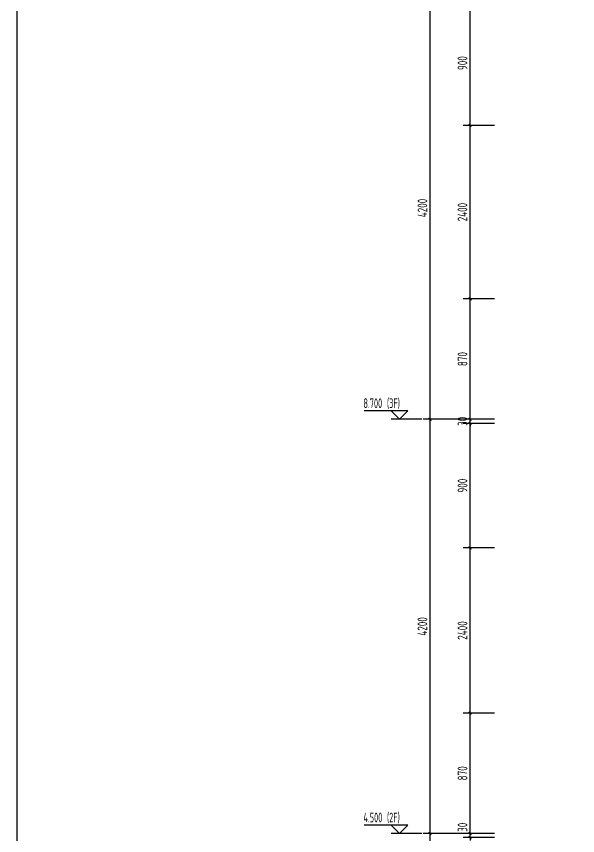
# Model space of a CAD drawing. Extents: x 198753 to 882193, y -399300 to 132460.
# Drawn here: x 354910 to 358971, y -201084 to -195162 of the extents above; entities that cross this region are included whole.
import ezdxf

# ---------------------------------------------------------------- set-up
doc = ezdxf.new("R2010")
doc.units = 0
doc.header["$LTSCALE"] = 1000
doc.header["$MEASUREMENT"] = 0
for name, color, linetype in [('01-标注_尺寸', 124, 'Continuous'), ('01-标注_标高', 200, 'Continuous'), ('02-TEXT_标注', 130, 'Continuous')]:
    doc.layers.add(name, color=color, linetype=linetype)
doc.styles.add('_TCH_DIM', font='ROS1', dxfattribs={"width": 0.8, "bigfont": 'JD'})
doc.styles.add('_TCH_DIM_T3', font='ROS1', dxfattribs={"width": 0.8, "bigfont": 'JD'})
doc.dimstyles.new('_TCH_ARCH&&20', dxfattribs={"dimtxt": 70, "dimasz": 20, "dimexe": 50, "dimexo": 60, "dimgap": 20, "dimtad": 1, "dimdec": 0, "dimzin": 0, "dimdsep": 46, "dimtxsty": '_TCH_DIM_T3', "dimblk": 'ARCHTICK', "dimcen": 0.09, "dimclrt": 4, "dimazin": 2, "dimtfac": 1, "dimtdec": 0, "dimtix": 1, "dimtmove": 2, "dimatfit": 3, "dimfxl": 0, "dimtolj": 1, "dimtzin": 0, "dimarcsym": 0})

# ---------------------------------------------------------------- blocks, each defined once
blk = doc.blocks.new('图框-A1+1-2')
at = {"const_width": 0.5}
blk.add_lwpolyline([(1186, 584), (25, 584), (25, 10), (1186, 10)], close=True, dxfattribs=at)
blk = doc.blocks.new('_ArchTick')
at = {"color": 0, "linetype": 'ByBlock', "const_width": 0.4}
blk.add_lwpolyline([(-0.5, -0.5), (0.5, 0.5)], dxfattribs=at)
blk = doc.blocks.new('*D1885')
at = {"layer": '01-标注_尺寸', "color": 0, "lineweight": -2, "transparency": 16777216}
for p, q in [((358370.3, -201069.2), (358142.7, -201069.2)), ((358370.3, -201098.9), (358142.7, -201098.9)), ((358192.7, -201069.2), (358192.7, -201049.2)), ((358192.7, -201098.9), (358192.7, -201069.2)), ((358192.7, -201098.9), (358192.7, -201118.9))]:
    blk.add_line(p, q, dxfattribs=at)
at = {"layer": 'Defpoints', "color": 0, "transparency": 16777216}
for p in [(358192.7, -201069.2), (358430.3, -201069.2), (358430.3, -201098.9)]:
    blk.add_point(p, dxfattribs=at)
at = {"layer": '01-标注_尺寸', "color": 0, "lineweight": -2, "transparency": 16777216, "xscale": 20, "yscale": 20, "zscale": 20}
for p, rotation in [((358192.7, -201069.2), 270), ((358192.7, -201098.9), 90)]:
    blk.add_blockref('_ArchTick', p, dxfattribs=dict(at, rotation=rotation))
at = {"layer": '01-标注_尺寸', "color": 4, "transparency": 16777216, "insert": (358137.7, -201023.8), "char_height": 70, "attachment_point": 5, "rotation": 90, "style": '_TCH_DIM_T3'}
blk.add_mtext('\\A1;30', dxfattribs=at)
blk = doc.blocks.new('*D1887')
at = {"layer": '01-标注_尺寸', "color": 0, "lineweight": -2, "transparency": 16777216}
for p, q in [((358370.3, -201069.2), (357852.7, -201069.2)), ((357902.7, -203838.7), (357902.7, -201069.2)), ((358370.3, -203838.7), (357852.7, -203838.7))]:
    blk.add_line(p, q, dxfattribs=at)
at = {"layer": 'Defpoints', "color": 0, "transparency": 16777216}
for p in [(357902.7, -201069.2), (358430.3, -201069.2), (358430.3, -203838.7)]:
    blk.add_point(p, dxfattribs=at)
at = {"layer": '01-标注_尺寸', "color": 0, "lineweight": -2, "transparency": 16777216, "xscale": 20, "yscale": 20, "zscale": 20}
for p, rotation in [((357902.7, -201069.2), 90), ((357902.7, -203838.7), 270)]:
    blk.add_blockref('_ArchTick', p, dxfattribs=dict(at, rotation=rotation))
at = {"layer": '01-标注_尺寸', "color": 4, "transparency": 16777216, "insert": (357847.7, -202454), "char_height": 70, "attachment_point": 5, "rotation": 90, "style": '_TCH_DIM_T3'}
blk.add_mtext('\\A1;4500', dxfattribs=at)
blk = doc.blocks.new('*D1896')
at = {"layer": '01-标注_尺寸', "color": 0, "lineweight": -2, "transparency": 16777216}
for p, q in [((358370.3, -200198.7), (358142.7, -200198.7)), ((358192.7, -201069.2), (358192.7, -200198.7)), ((358370.3, -201069.2), (358142.7, -201069.2))]:
    blk.add_line(p, q, dxfattribs=at)
at = {"layer": 'Defpoints', "color": 0, "transparency": 16777216}
for p in [(358192.7, -200198.7), (358430.3, -200198.7), (358430.3, -201069.2)]:
    blk.add_point(p, dxfattribs=at)
at = {"layer": '01-标注_尺寸', "color": 0, "lineweight": -2, "transparency": 16777216, "xscale": 20, "yscale": 20, "zscale": 20}
for p, rotation in [((358192.7, -200198.7), 90), ((358192.7, -201069.2), 270)]:
    blk.add_blockref('_ArchTick', p, dxfattribs=dict(at, rotation=rotation))
at = {"layer": '01-标注_尺寸', "color": 4, "transparency": 16777216, "insert": (358137.7, -200633.9), "char_height": 70, "attachment_point": 5, "rotation": 90, "style": '_TCH_DIM_T3'}
blk.add_mtext('\\A1;870', dxfattribs=at)
blk = doc.blocks.new('*D1897')
at = {"layer": '01-标注_尺寸', "color": 0, "lineweight": -2, "transparency": 16777216}
for p, q in [((358370.3, -199004.3), (358142.7, -199004.3)), ((358192.7, -200198.7), (358192.7, -199004.3)), ((358370.3, -200198.7), (358142.7, -200198.7))]:
    blk.add_line(p, q, dxfattribs=at)
at = {"layer": 'Defpoints', "color": 0, "transparency": 16777216}
for p in [(358192.7, -199004.3), (358430.3, -199004.3), (358430.3, -200198.7)]:
    blk.add_point(p, dxfattribs=at)
at = {"layer": '01-标注_尺寸', "color": 0, "lineweight": -2, "transparency": 16777216, "xscale": 20, "yscale": 20, "zscale": 20}
for p, rotation in [((358192.7, -199004.3), 90), ((358192.7, -200198.7), 270)]:
    blk.add_blockref('_ArchTick', p, dxfattribs=dict(at, rotation=rotation))
at = {"layer": '01-标注_尺寸', "color": 4, "transparency": 16777216, "insert": (358137.7, -199601.5), "char_height": 70, "attachment_point": 5, "rotation": 90, "style": '_TCH_DIM_T3'}
blk.add_mtext('\\A1;2400', dxfattribs=at)
blk = doc.blocks.new('*D1898')
at = {"layer": '01-标注_尺寸', "color": 0, "lineweight": -2, "transparency": 16777216}
for p, q in [((358370.3, -198104.3), (358142.7, -198104.3)), ((358192.7, -199004.3), (358192.7, -198104.3)), ((358370.3, -199004.3), (358142.7, -199004.3))]:
    blk.add_line(p, q, dxfattribs=at)
at = {"layer": 'Defpoints', "color": 0, "transparency": 16777216}
for p in [(358192.7, -198104.3), (358430.3, -198104.3), (358430.3, -199004.3)]:
    blk.add_point(p, dxfattribs=at)
at = {"layer": '01-标注_尺寸', "color": 0, "lineweight": -2, "transparency": 16777216, "xscale": 20, "yscale": 20, "zscale": 20}
for p, rotation in [((358192.7, -198104.3), 90), ((358192.7, -199004.3), 270)]:
    blk.add_blockref('_ArchTick', p, dxfattribs=dict(at, rotation=rotation))
at = {"layer": '01-标注_尺寸', "color": 4, "transparency": 16777216, "insert": (358137.7, -198554.3), "char_height": 70, "attachment_point": 5, "rotation": 90, "style": '_TCH_DIM_T3'}
blk.add_mtext('\\A1;900', dxfattribs=at)
blk = doc.blocks.new('*D1899')
at = {"layer": '01-标注_尺寸', "color": 0, "lineweight": -2, "transparency": 16777216}
for p, q in [((358370.3, -198074.6), (358142.7, -198074.6)), ((358192.7, -198074.6), (358192.7, -198054.6)), ((358192.7, -198104.3), (358192.7, -198074.6)), ((358370.3, -198104.3), (358142.7, -198104.3)), ((358192.7, -198104.3), (358192.7, -198124.3))]:
    blk.add_line(p, q, dxfattribs=at)
at = {"layer": 'Defpoints', "color": 0, "transparency": 16777216}
for p in [(358192.7, -198074.6), (358430.3, -198074.6), (358430.3, -198104.3)]:
    blk.add_point(p, dxfattribs=at)
at = {"layer": '01-标注_尺寸', "color": 0, "lineweight": -2, "transparency": 16777216, "xscale": 20, "yscale": 20, "zscale": 20}
for p, rotation in [((358192.7, -198074.6), 270), ((358192.7, -198104.3), 90)]:
    blk.add_blockref('_ArchTick', p, dxfattribs=dict(at, rotation=rotation))
at = {"layer": '01-标注_尺寸', "color": 4, "transparency": 16777216, "insert": (358137.7, -198089.4), "char_height": 70, "attachment_point": 5, "rotation": 90, "style": '_TCH_DIM_T3'}
blk.add_mtext('\\A1;30', dxfattribs=at)
blk = doc.blocks.new('*D1900')
at = {"layer": '01-标注_尺寸', "color": 0, "lineweight": -2, "transparency": 16777216}
for p, q in [((358370.3, -198074.6), (357852.7, -198074.6)), ((357902.7, -201069.2), (357902.7, -198074.6)), ((358370.3, -201069.2), (357852.7, -201069.2))]:
    blk.add_line(p, q, dxfattribs=at)
at = {"layer": 'Defpoints', "color": 0, "transparency": 16777216}
for p in [(357902.7, -198074.6), (358430.3, -198074.6), (358430.3, -201069.2)]:
    blk.add_point(p, dxfattribs=at)
at = {"layer": '01-标注_尺寸', "color": 0, "lineweight": -2, "transparency": 16777216, "xscale": 20, "yscale": 20, "zscale": 20}
for p, rotation in [((357902.7, -198074.6), 90), ((357902.7, -201069.2), 270)]:
    blk.add_blockref('_ArchTick', p, dxfattribs=dict(at, rotation=rotation))
at = {"layer": '01-标注_尺寸', "color": 4, "transparency": 16777216, "insert": (357847.7, -199571.9), "char_height": 70, "attachment_point": 5, "rotation": 90, "style": '_TCH_DIM_T3'}
blk.add_mtext('\\A1;4200', dxfattribs=at)
blk = doc.blocks.new('*D1901')
at = {"layer": '01-标注_尺寸', "color": 0, "lineweight": -2, "transparency": 16777216}
for p, q in [((358370.3, -197204.1), (358142.7, -197204.1)), ((358192.7, -198074.6), (358192.7, -197204.1)), ((358370.3, -198074.6), (358142.7, -198074.6))]:
    blk.add_line(p, q, dxfattribs=at)
at = {"layer": 'Defpoints', "color": 0, "transparency": 16777216}
for p in [(358192.7, -197204.1), (358430.3, -197204.1), (358430.3, -198074.6)]:
    blk.add_point(p, dxfattribs=at)
at = {"layer": '01-标注_尺寸', "color": 0, "lineweight": -2, "transparency": 16777216, "xscale": 20, "yscale": 20, "zscale": 20}
for p, rotation in [((358192.7, -197204.1), 90), ((358192.7, -198074.6), 270)]:
    blk.add_blockref('_ArchTick', p, dxfattribs=dict(at, rotation=rotation))
at = {"layer": '01-标注_尺寸', "color": 4, "transparency": 16777216, "insert": (358137.7, -197639.3), "char_height": 70, "attachment_point": 5, "rotation": 90, "style": '_TCH_DIM_T3'}
blk.add_mtext('\\A1;870', dxfattribs=at)
blk = doc.blocks.new('*D1902')
at = {"layer": '01-标注_尺寸', "color": 0, "lineweight": -2, "transparency": 16777216}
for p, q in [((358370.3, -195950.1), (358142.7, -195950.1)), ((358192.7, -197204.1), (358192.7, -195950.1)), ((358370.3, -197204.1), (358142.7, -197204.1))]:
    blk.add_line(p, q, dxfattribs=at)
at = {"layer": 'Defpoints', "color": 0, "transparency": 16777216}
for p in [(358192.7, -195950.1), (358430.3, -195950.1), (358430.3, -197204.1)]:
    blk.add_point(p, dxfattribs=at)
at = {"layer": '01-标注_尺寸', "color": 0, "lineweight": -2, "transparency": 16777216, "xscale": 20, "yscale": 20, "zscale": 20}
for p, rotation in [((358192.7, -195950.1), 90), ((358192.7, -197204.1), 270)]:
    blk.add_blockref('_ArchTick', p, dxfattribs=dict(at, rotation=rotation))
at = {"layer": '01-标注_尺寸', "color": 4, "transparency": 16777216, "insert": (358137.7, -196577.1), "char_height": 70, "attachment_point": 5, "rotation": 90, "style": '_TCH_DIM_T3'}
blk.add_mtext('\\A1;2400', dxfattribs=at)
blk = doc.blocks.new('*D1903')
at = {"layer": '01-标注_尺寸', "color": 0, "lineweight": -2, "transparency": 16777216}
for p, q in [((358370.3, -195050.1), (358142.7, -195050.1)), ((358192.7, -195950.1), (358192.7, -195050.1)), ((358370.3, -195950.1), (358142.7, -195950.1))]:
    blk.add_line(p, q, dxfattribs=at)
at = {"layer": 'Defpoints', "color": 0, "transparency": 16777216}
for p in [(358192.7, -195050.1), (358430.3, -195050.1), (358430.3, -195950.1)]:
    blk.add_point(p, dxfattribs=at)
at = {"layer": '01-标注_尺寸', "color": 0, "lineweight": -2, "transparency": 16777216, "xscale": 20, "yscale": 20, "zscale": 20}
for p, rotation in [((358192.7, -195050.1), 90), ((358192.7, -195950.1), 270)]:
    blk.add_blockref('_ArchTick', p, dxfattribs=dict(at, rotation=rotation))
at = {"layer": '01-标注_尺寸', "color": 4, "transparency": 16777216, "insert": (358137.7, -195500.1), "char_height": 70, "attachment_point": 5, "rotation": 90, "style": '_TCH_DIM_T3'}
blk.add_mtext('\\A1;900', dxfattribs=at)
blk = doc.blocks.new('*D1905')
at = {"layer": '01-标注_尺寸', "color": 0, "lineweight": -2, "transparency": 16777216}
for p, q in [((358370.3, -195020.4), (357852.7, -195020.4)), ((357902.7, -198074.6), (357902.7, -195020.4)), ((358370.3, -198074.6), (357852.7, -198074.6))]:
    blk.add_line(p, q, dxfattribs=at)
at = {"layer": 'Defpoints', "color": 0, "transparency": 16777216}
for p in [(357902.7, -195020.4), (358430.3, -195020.4), (358430.3, -198074.6)]:
    blk.add_point(p, dxfattribs=at)
at = {"layer": '01-标注_尺寸', "color": 0, "lineweight": -2, "transparency": 16777216, "xscale": 20, "yscale": 20, "zscale": 20}
for p, rotation in [((357902.7, -195020.4), 90), ((357902.7, -198074.6), 270)]:
    blk.add_blockref('_ArchTick', p, dxfattribs=dict(at, rotation=rotation))
at = {"layer": '01-标注_尺寸', "color": 4, "transparency": 16777216, "insert": (357847.7, -196547.5), "char_height": 70, "attachment_point": 5, "rotation": 90, "style": '_TCH_DIM_T3'}
blk.add_mtext('\\A1;4200', dxfattribs=at)

msp = doc.modelspace()

# ---------------------------------------------------------------- linework, layer by layer
at = {"layer": '01-标注_标高'}
for p, q in [((357742.7, -198014.6), (357426.8, -198014.6)), ((357682.7, -198074.6), (357622.7, -198014.6)), ((357682.7, -198074.6), (357742.7, -198014.6)), ((357842.7, -198074.6), (357622.7, -198074.6)), ((357742.7, -201009.2), (357426.8, -201009.2)), ((357682.7, -201069.2), (357622.7, -201009.2)), ((357682.7, -201069.2), (357742.7, -201009.2)), ((357842.7, -201069.2), (357622.7, -201069.2))]:
    msp.add_line(p, q, dxfattribs=at)

# ---------------------------------------------------------------- block references
at = {"xscale": 20, "yscale": 20, "zscale": 20, "rotation": 270}
msp.add_blockref('图框-A1+1-2', (354715.2, -182053.4), dxfattribs=at)

# ---------------------------------------------------------------- texts
at = {"layer": '02-TEXT_标注', "style": '_TCH_DIM', "width": 0.64}
for s, p in [('8.700', (357420.8, -197993.6)), ('(3F)', (357591.1, -197993.6)), ('4.500', (357420.8, -200988.2)), ('(2F)', (357591.1, -200988.2))]:
    msp.add_text(s, height=70, dxfattribs=at).set_placement(p)

# ---------------------------------------------------------------- dimensions: what is measured, and where the dimension line sits
at = {"layer": '01-标注_尺寸'}
for p1, p2, distance, text, picture, middle in [((358430.3, -198074.6), (358430.3, -195020.4), 527.6, '4200', '*D1905', (357847.7, -196547.5)), ((358430.3, -197204.1), (358430.3, -195950.1), 237.6, '2400', '*D1902', (358137.7, -196577.1)), ((358430.3, -201069.2), (358430.3, -198074.6), 527.6, '4200', '*D1900', (357847.7, -199571.9)), ((358430.3, -200198.7), (358430.3, -199004.3), 237.6, '2400', '*D1897', (358137.7, -199601.5)), ((358430.3, -203838.7), (358430.3, -201069.2), 527.6, '4500', '*D1887', (357847.7, -202454))]:
    dim = msp.add_aligned_dim(p1=p1, p2=p2, distance=distance, text=text, dimstyle='_TCH_ARCH&&20', dxfattribs=at)
    dim.commit()
    dim.dimension.update_dxf_attribs({"geometry": picture, "text_midpoint": middle})
for p1, p2, distance, picture, middle in [((358430.3, -195950.1), (358430.3, -195050.1), 237.6, '*D1903', (358137.7, -195500.1)), ((358430.321, -198074.5646), (358430.321, -197204.1123), 237.638, '*D1901', (358137.683, -197639.3384)), ((358430.3, -198104.3), (358430.3, -198074.6), 237.6, '*D1899', (358137.7, -198089.4)), ((358430.3, -199004.3), (358430.3, -198104.3), 237.6, '*D1898', (358137.7, -198554.3)), ((358430.321, -201069.1624), (358430.321, -200198.7101), 237.638, '*D1896', (358137.683, -200633.9363))]:
    dim = msp.add_aligned_dim(p1=p1, p2=p2, distance=distance, dimstyle='_TCH_ARCH&&20', dxfattribs=at)
    dim.commit()
    dim.dimension.update_dxf_attribs({"geometry": picture, "text_midpoint": middle})
dim = msp.add_linear_dim(base=(358192.7, -201069.2), p1=(358430.3, -201098.9), p2=(358430.3, -201069.2), angle=90, dimstyle='_TCH_ARCH&&20', dxfattribs=at)
dim.commit()
dim.dimension.update_dxf_attribs({"geometry": '*D1885', "text_midpoint": (358137.7, -201023.8), "dimtype": 161})

doc.saveas('drawing.dxf')
